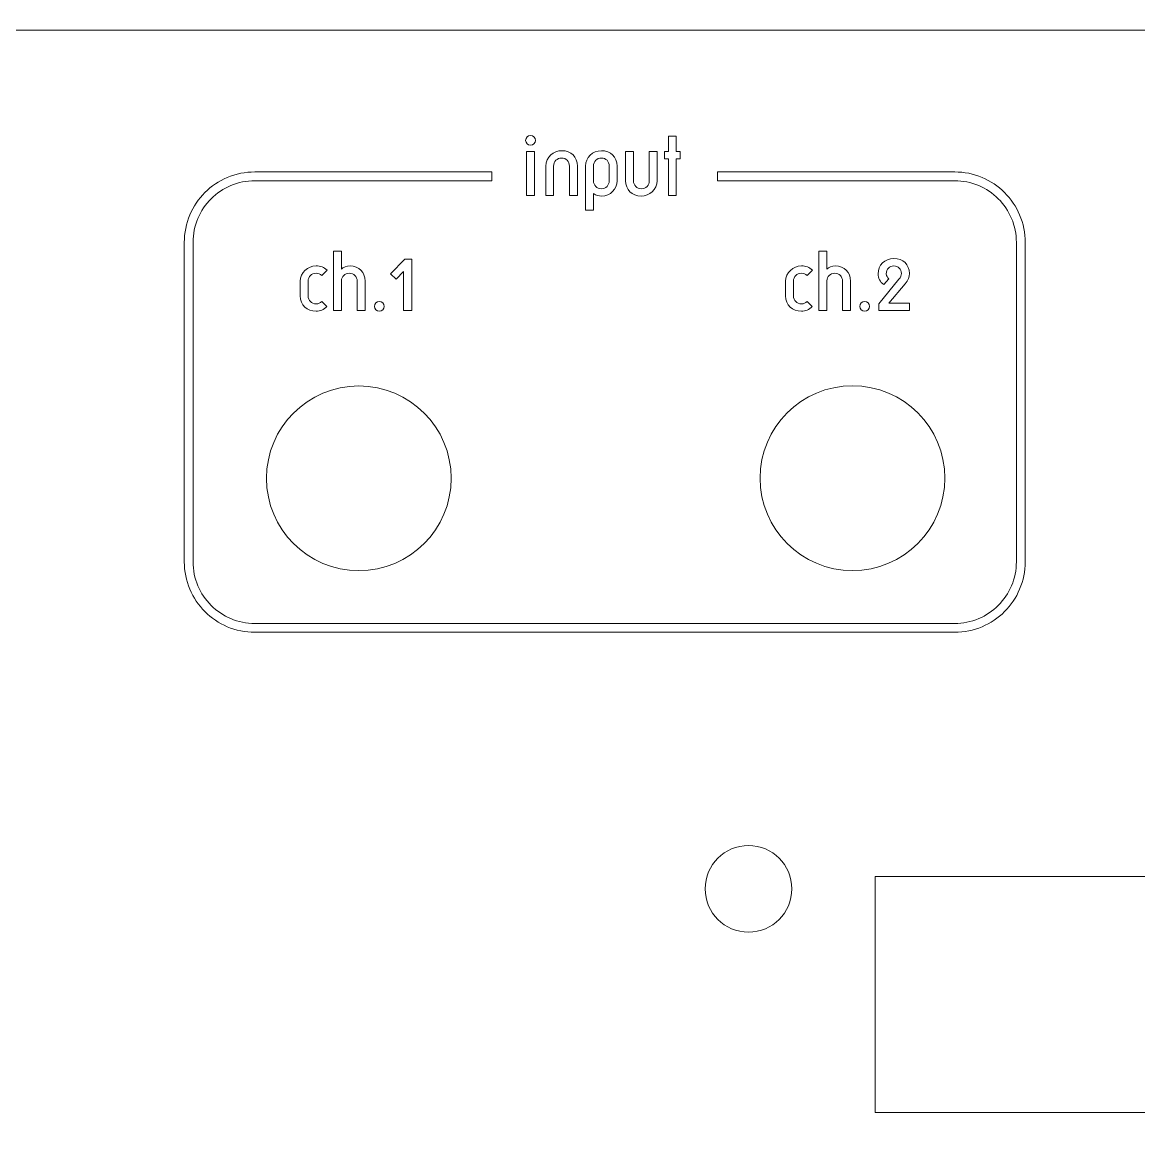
# Model space of a CAD drawing. Extents: x 246 to 922, y -755 to -114.
# Drawn here: x 480.6 to 670.6, y -306.8 to -114.2 of the extents above; entities that cross this region are included whole.
import ezdxf

# ---------------------------------------------------------------- set-up
doc = ezdxf.new("R2010")
doc.units = 0
doc.header["$MEASUREMENT"] = 0
doc.layers.add('laser_marking', color=7, linetype='Continuous', lineweight=0)
doc.layers.add('レイヤー 1', color=7, linetype='Continuous', lineweight=0)

# ---------------------------------------------------------------- blocks, each defined once
blk = doc.blocks.new('Block_1')
at = {"layer": 'レイヤー 1', "color": 7, "lineweight": 9}
blk.add_lwpolyline([(740.91, -259.64), (740.91, -299.83), (625.73, -299.83), (625.73, -259.64)], close=True, dxfattribs=at)
blk.add_circle((604.19, -261.71), 7.38, dxfattribs=at)
blk = doc.blocks.new('Block_0')
at = {"layer": 'レイヤー 1', "color": 7, "lineweight": 9}
for centre, radius in [((537.85, -191.8), 15.72), ((621.89, -191.78), 15.73)]:
    blk.add_circle(centre, radius, dxfattribs=at)
blk.add_open_spline([(849.48, -597.41), (849.48, -597.41), (849.48, -755.49), (849.48, -755.49), (849.48, -755.49), (904.59, -755.39), (904.59, -755.39), (914.29, -755.37), (921.42, -747.83), (922.35, -738.23), (922.35, -738.23), (922.34, -133.16), (922.34, -133.16), (922.34, -123.34), (914.29, -115.5), (904.51, -115.5), (904.51, -115.5), (267.97, -115.51), (267.97, -115.51), (256.03, -114.2), (246.53, -120.93), (245.64, -133.07), (245.64, -133.07), (245.64, -736.62), (245.64, -736.62), (245.58, -746.71), (252.91, -755.3), (263.02, -755.32), (263.02, -755.32), (317.8, -755.47), (317.8, -755.47), (317.8, -755.47), (317.84, -597.12), (317.84, -597.12), (317.84, -597.12), (373.61, -541.72), (373.61, -541.72), (373.61, -541.72), (793.57, -542.25), (793.57, -542.25), (793.57, -542.25), (849.48, -597.41), (849.48, -597.41)], degree=3, knots=[0, 0, 0, 0, 1, 1, 1, 2, 2, 2, 3, 3, 3, 4, 4, 4, 5, 5, 5, 6, 6, 6, 7, 7, 7, 8, 8, 8, 9, 9, 9, 10, 10, 10, 11, 11, 11, 12, 12, 12, 13, 13, 13, 14, 14, 14, 14], dxfattribs=at)
at = {"layer": 'レイヤー 1'}
blk.add_blockref('Block_1', (0, 0), dxfattribs=at)
blk = doc.blocks.new('Block_33')
at = {"layer": 'laser_marking'}
for points, knots in [([(534.89, -153.13), (534.89, -153.13), (534.89, -156.18), (534.89, -156.18), (535.17, -155.84), (535.75, -155.63), (536.37, -155.63), (537.86, -155.63), (538.92, -156.68), (538.92, -158.24), (538.92, -158.24), (538.92, -163.23), (538.92, -163.23), (538.92, -163.23), (537.57, -163.23), (537.57, -163.23), (537.57, -163.23), (537.57, -158.24), (537.57, -158.24), (537.57, -157.45), (537.02, -156.88), (536.23, -156.88), (535.49, -156.88), (534.93, -157.43), (534.89, -158.17), (534.89, -158.17), (534.89, -163.23), (534.89, -163.23), (534.89, -163.23), (533.54, -163.23), (533.54, -163.23), (533.54, -163.23), (533.54, -153.13), (533.54, -153.13), (533.54, -153.13), (534.89, -153.13), (534.89, -153.13)], [0, 0, 0, 0, 1, 1, 1, 2, 2, 2, 3, 3, 3, 4, 4, 4, 5, 5, 5, 6, 6, 6, 7, 7, 7, 8, 8, 8, 9, 9, 9, 10, 10, 10, 11, 11, 11, 12, 12, 12, 12]), ([(527.88, -160.74), (527.88, -160.74), (527.88, -158.24), (527.88, -158.24), (527.88, -156.8), (529.13, -155.63), (530.57, -155.63), (531.31, -155.63), (531.91, -155.84), (532.44, -156.37), (532.44, -156.37), (531.55, -157.26), (531.55, -157.26), (531.29, -157.02), (530.95, -156.88), (530.57, -156.88), (529.8, -156.88), (529.22, -157.45), (529.22, -158.24), (529.22, -158.24), (529.22, -160.74), (529.22, -160.74), (529.22, -161.5), (529.8, -162.1), (530.57, -162.1), (530.95, -162.1), (531.29, -161.94), (531.55, -161.7), (531.55, -161.7), (532.41, -162.56), (532.41, -162.56), (531.93, -163.06), (531.26, -163.35), (530.57, -163.35), (529.01, -163.35), (527.9, -162.3), (527.88, -160.74)], [0, 0, 0, 0, 1, 1, 1, 2, 2, 2, 3, 3, 3, 4, 4, 4, 5, 5, 5, 6, 6, 6, 7, 7, 7, 8, 8, 8, 9, 9, 9, 10, 10, 10, 11, 11, 11, 12, 12, 12, 12]), ([(544.22, -157.88), (544.22, -157.88), (543.26, -156.97), (543.26, -156.97), (543.26, -156.97), (545.66, -154.5), (545.66, -154.5), (545.66, -154.5), (546.86, -154.5), (546.86, -154.5), (546.86, -154.5), (546.86, -163.23), (546.86, -163.23), (546.86, -163.23), (545.47, -163.23), (545.47, -163.23), (545.47, -163.23), (545.47, -156.56), (545.47, -156.56), (545.47, -156.56), (544.22, -157.88), (544.22, -157.88)], [0, 0, 0, 0, 1, 1, 1, 2, 2, 2, 3, 3, 3, 4, 4, 4, 5, 5, 5, 6, 6, 6, 7, 7, 7, 7]), ([(540.5, -162.52), (540.5, -162.07), (540.88, -161.7), (541.33, -161.7), (541.79, -161.7), (542.16, -162.07), (542.16, -162.52), (542.16, -162.98), (541.79, -163.35), (541.33, -163.35), (540.88, -163.35), (540.5, -162.98), (540.5, -162.52)], [0, 0, 0, 0, 1, 1, 1, 2, 2, 2, 3, 3, 3, 4, 4, 4, 4])]:
    blk.add_open_spline(points, degree=3, knots=knots, dxfattribs=at)
blk = doc.blocks.new('Block_34')
at = {"layer": 'laser_marking'}
for points, knots in [([(617.52, -153.13), (617.52, -153.13), (617.52, -156.18), (617.52, -156.18), (617.81, -155.84), (618.38, -155.63), (619, -155.63), (620.49, -155.63), (621.55, -156.68), (621.55, -158.24), (621.55, -158.24), (621.55, -163.23), (621.55, -163.23), (621.55, -163.23), (620.2, -163.23), (620.2, -163.23), (620.2, -163.23), (620.2, -158.24), (620.2, -158.24), (620.2, -157.45), (619.65, -156.88), (618.86, -156.88), (618.12, -156.88), (617.57, -157.43), (617.52, -158.17), (617.52, -158.17), (617.52, -163.23), (617.52, -163.23), (617.52, -163.23), (616.17, -163.23), (616.17, -163.23), (616.17, -163.23), (616.17, -153.13), (616.17, -153.13), (616.17, -153.13), (617.52, -153.13), (617.52, -153.13)], [0, 0, 0, 0, 1, 1, 1, 2, 2, 2, 3, 3, 3, 4, 4, 4, 5, 5, 5, 6, 6, 6, 7, 7, 7, 8, 8, 8, 9, 9, 9, 10, 10, 10, 11, 11, 11, 12, 12, 12, 12]), ([(610.51, -160.74), (610.51, -160.74), (610.51, -158.24), (610.51, -158.24), (610.51, -156.8), (611.76, -155.63), (613.2, -155.63), (613.94, -155.63), (614.54, -155.84), (615.07, -156.37), (615.07, -156.37), (614.18, -157.26), (614.18, -157.26), (613.92, -157.02), (613.58, -156.88), (613.2, -156.88), (612.43, -156.88), (611.85, -157.45), (611.85, -158.24), (611.85, -158.24), (611.85, -160.74), (611.85, -160.74), (611.85, -161.5), (612.43, -162.1), (613.2, -162.1), (613.58, -162.1), (613.92, -161.94), (614.18, -161.7), (614.18, -161.7), (615.04, -162.56), (615.04, -162.56), (614.56, -163.06), (613.89, -163.35), (613.2, -163.35), (611.64, -163.35), (610.53, -162.3), (610.51, -160.74)], [0, 0, 0, 0, 1, 1, 1, 2, 2, 2, 3, 3, 3, 4, 4, 4, 5, 5, 5, 6, 6, 6, 7, 7, 7, 8, 8, 8, 9, 9, 9, 10, 10, 10, 11, 11, 11, 12, 12, 12, 12]), ([(629.8, -157.91), (630.09, -157.55), (630.21, -157.24), (630.21, -156.92), (630.21, -156.16), (629.66, -155.63), (628.92, -155.63), (628.17, -155.63), (627.65, -156.16), (627.65, -157), (627.65, -157.33), (627.84, -157.6), (628.08, -157.81), (628.08, -157.81), (627.21, -158.82), (627.21, -158.82), (626.59, -158.36), (626.25, -157.69), (626.25, -157), (626.25, -155.48), (627.36, -154.38), (628.92, -154.38), (630.48, -154.38), (631.58, -155.39), (631.58, -156.92), (631.58, -157.5), (631.36, -158.1), (630.86, -158.7), (630.86, -158.7), (628.1, -161.98), (628.1, -161.98), (628.1, -161.98), (631.58, -161.98), (631.58, -161.98), (631.58, -161.98), (631.58, -163.23), (631.58, -163.23), (631.58, -163.23), (626.35, -163.23), (626.35, -163.23), (626.35, -163.23), (626.35, -162.1), (626.35, -162.1), (626.35, -162.1), (629.8, -157.91), (629.8, -157.91)], [0, 0, 0, 0, 1, 1, 1, 2, 2, 2, 3, 3, 3, 4, 4, 4, 5, 5, 5, 6, 6, 6, 7, 7, 7, 8, 8, 8, 9, 9, 9, 10, 10, 10, 11, 11, 11, 12, 12, 12, 13, 13, 13, 14, 14, 14, 15, 15, 15, 15]), ([(623.13, -162.52), (623.13, -162.07), (623.51, -161.7), (623.96, -161.7), (624.42, -161.7), (624.79, -162.07), (624.79, -162.52), (624.79, -162.98), (624.42, -163.35), (623.96, -163.35), (623.51, -163.35), (623.13, -162.98), (623.13, -162.52)], [0, 0, 0, 0, 1, 1, 1, 2, 2, 2, 3, 3, 3, 4, 4, 4, 4])]:
    blk.add_open_spline(points, degree=3, knots=knots, dxfattribs=at)
blk = doc.blocks.new('Block_37')
at = {"layer": 'laser_marking'}
for points, knots in [([(566.25, -134.25), (566.25, -133.79), (566.62, -133.42), (567.08, -133.42), (567.53, -133.42), (567.91, -133.79), (567.91, -134.25), (567.91, -134.71), (567.53, -135.08), (567.08, -135.08), (566.62, -135.08), (566.25, -134.71), (566.25, -134.25)], [0, 0, 0, 0, 1, 1, 1, 2, 2, 2, 3, 3, 3, 4, 4, 4, 4]), ([(589.89, -137.38), (589.89, -137.38), (589.89, -136.13), (589.89, -136.13), (589.89, -136.13), (590.56, -136.13), (590.56, -136.13), (590.56, -136.13), (590.56, -133.52), (590.56, -133.52), (590.56, -133.52), (591.9, -133.52), (591.9, -133.52), (591.9, -133.52), (591.9, -136.13), (591.9, -136.13), (591.9, -136.13), (592.58, -136.13), (592.58, -136.13), (592.58, -136.13), (592.58, -137.38), (592.58, -137.38), (592.58, -137.38), (591.9, -137.38), (591.9, -137.38), (591.9, -137.38), (591.9, -143.62), (591.9, -143.62), (591.9, -143.62), (590.56, -143.62), (590.56, -143.62), (590.56, -143.62), (590.56, -137.38), (590.56, -137.38), (590.56, -137.38), (589.89, -137.38), (589.89, -137.38)], [0, 0, 0, 0, 1, 1, 1, 2, 2, 2, 3, 3, 3, 4, 4, 4, 5, 5, 5, 6, 6, 6, 7, 7, 7, 8, 8, 8, 9, 9, 9, 10, 10, 10, 11, 11, 11, 12, 12, 12, 12]), ([(567.73, -136.13), (567.73, -136.13), (567.74, -143.62), (567.74, -143.62), (567.74, -143.62), (566.39, -143.62), (566.39, -143.62), (566.39, -143.62), (566.38, -136.13), (566.38, -136.13), (566.38, -136.13), (567.73, -136.13), (567.73, -136.13)], [0, 0, 0, 0, 1, 1, 1, 2, 2, 2, 3, 3, 3, 4, 4, 4, 4]), ([(572.42, -136.01), (573.98, -136.01), (575.05, -137.07), (575.05, -138.63), (575.05, -138.63), (575.05, -143.62), (575.05, -143.62), (575.05, -143.62), (573.71, -143.62), (573.71, -143.62), (573.71, -143.62), (573.71, -138.63), (573.71, -138.63), (573.71, -137.84), (573.16, -137.26), (572.37, -137.26), (571.6, -137.26), (571.02, -137.84), (571.02, -138.63), (571.02, -138.63), (571.02, -143.62), (571.02, -143.62), (571.02, -143.62), (569.68, -143.62), (569.68, -143.62), (569.68, -143.62), (569.68, -138.63), (569.68, -138.63), (569.68, -137.07), (571.02, -136.01), (572.42, -136.01)], [0, 0, 0, 0, 1, 1, 1, 2, 2, 2, 3, 3, 3, 4, 4, 4, 5, 5, 5, 6, 6, 6, 7, 7, 7, 8, 8, 8, 9, 9, 9, 10, 10, 10, 10]), ([(579.14, -136.01), (580.7, -136.01), (581.82, -137.07), (581.82, -138.63), (581.82, -138.63), (581.82, -141.12), (581.82, -141.12), (581.82, -142.56), (580.65, -143.74), (579.21, -143.74), (578.7, -143.74), (578.25, -143.62), (577.79, -143.3), (577.79, -143.3), (577.79, -146.11), (577.79, -146.11), (577.79, -146.11), (576.45, -146.11), (576.45, -146.11), (576.45, -146.11), (576.45, -138.63), (576.45, -138.63), (576.45, -137.19), (577.7, -136.01), (579.14, -136.01)], [0, 0, 0, 0, 1, 1, 1, 2, 2, 2, 3, 3, 3, 4, 4, 4, 5, 5, 5, 6, 6, 6, 7, 7, 7, 8, 8, 8, 8]), ([(583.27, -141.12), (583.27, -141.12), (583.27, -136.13), (583.27, -136.13), (583.27, -136.13), (584.61, -136.13), (584.61, -136.13), (584.61, -136.13), (584.61, -141.12), (584.61, -141.12), (584.61, -141.89), (585.18, -142.49), (585.95, -142.49), (586.74, -142.49), (587.3, -141.89), (587.3, -141.12), (587.3, -141.12), (587.3, -136.13), (587.3, -136.13), (587.3, -136.13), (588.64, -136.13), (588.64, -136.13), (588.64, -136.13), (588.64, -141.12), (588.64, -141.12), (588.64, -142.68), (587.3, -143.74), (585.93, -143.74), (584.37, -143.74), (583.27, -142.68), (583.27, -141.12)], [0, 0, 0, 0, 1, 1, 1, 2, 2, 2, 3, 3, 3, 4, 4, 4, 5, 5, 5, 6, 6, 6, 7, 7, 7, 8, 8, 8, 9, 9, 9, 10, 10, 10, 10]), ([(580.48, -141.12), (580.48, -141.12), (580.48, -138.63), (580.48, -138.63), (580.48, -137.84), (579.93, -137.26), (579.14, -137.26), (578.37, -137.26), (577.79, -137.84), (577.79, -138.63), (577.79, -138.63), (577.79, -141.12), (577.79, -141.12), (577.79, -141.89), (578.37, -142.49), (579.14, -142.49), (579.93, -142.49), (580.48, -141.89), (580.48, -141.12)], [0, 0, 0, 0, 1, 1, 1, 2, 2, 2, 3, 3, 3, 4, 4, 4, 5, 5, 5, 6, 6, 6, 6])]:
    blk.add_open_spline(points, degree=3, knots=knots, dxfattribs=at)

msp = doc.modelspace()

# ---------------------------------------------------------------- linework, layer by layer
at = {"layer": 'laser_marking'}
msp.add_open_spline([(639.29, -218.02), (639.29, -218.02), (520.14, -218.02), (520.14, -218.02), (518.52, -218.02), (516.94, -217.7), (515.46, -217.08), (514.04, -216.47), (512.75, -215.61), (511.65, -214.51), (510.55, -213.4), (509.68, -212.12), (509.08, -210.69), (508.45, -209.21), (508.14, -207.64), (508.14, -206.02), (508.14, -206.02), (508.14, -151.63), (508.14, -151.63), (508.14, -150.01), (508.45, -148.44), (509.08, -146.96), (509.68, -145.53), (510.55, -144.24), (511.65, -143.14), (512.75, -142.04), (514.04, -141.17), (515.46, -140.57), (516.94, -139.94), (518.52, -139.63), (520.14, -139.63), (520.14, -139.63), (560.48, -139.63), (560.48, -139.63), (560.48, -139.63), (560.48, -141.13), (560.48, -141.13), (560.48, -141.13), (520.14, -141.13), (520.14, -141.13), (518.72, -141.13), (517.34, -141.4), (516.05, -141.95), (514.8, -142.48), (513.68, -143.24), (512.71, -144.2), (511.75, -145.17), (510.99, -146.29), (510.46, -147.54), (509.91, -148.83), (509.64, -150.21), (509.64, -151.63), (509.64, -151.63), (509.64, -206.02), (509.64, -206.02), (509.64, -207.44), (509.91, -208.81), (510.46, -210.11), (510.99, -211.36), (511.75, -212.48), (512.71, -213.45), (513.68, -214.41), (514.8, -215.17), (516.05, -215.7), (517.34, -216.24), (518.72, -216.52), (520.14, -216.52), (520.14, -216.52), (639.29, -216.52), (639.29, -216.52), (640.71, -216.52), (642.09, -216.24), (643.38, -215.7), (644.63, -215.17), (645.75, -214.41), (646.72, -213.45), (647.68, -212.48), (648.44, -211.36), (648.97, -210.11), (649.52, -208.81), (649.79, -207.44), (649.79, -206.02), (649.79, -206.02), (649.79, -151.63), (649.79, -151.63), (649.79, -150.21), (649.52, -148.83), (648.97, -147.54), (648.44, -146.29), (647.68, -145.17), (646.72, -144.2), (645.75, -143.24), (644.63, -142.48), (643.38, -141.95), (642.09, -141.4), (640.71, -141.13), (639.29, -141.13), (639.29, -141.13), (598.94, -141.13), (598.94, -141.13), (598.94, -141.13), (598.94, -139.63), (598.94, -139.63), (598.94, -139.63), (639.29, -139.63), (639.29, -139.63), (640.91, -139.63), (642.48, -139.94), (643.96, -140.57), (645.39, -141.17), (646.68, -142.04), (647.78, -143.14), (648.88, -144.24), (649.75, -145.53), (650.35, -146.96), (650.98, -148.44), (651.29, -150.01), (651.29, -151.63), (651.29, -151.63), (651.29, -206.02), (651.29, -206.02), (651.29, -207.64), (650.98, -209.21), (650.35, -210.69), (649.75, -212.12), (648.88, -213.41), (647.78, -214.51), (646.68, -215.61), (645.39, -216.47), (643.96, -217.08), (642.48, -217.7), (640.91, -218.02), (639.29, -218.02)], degree=3, knots=[0, 0, 0, 0, 1, 1, 1, 2, 2, 2, 3, 3, 3, 4, 4, 4, 5, 5, 5, 6, 6, 6, 7, 7, 7, 8, 8, 8, 9, 9, 9, 10, 10, 10, 11, 11, 11, 12, 12, 12, 13, 13, 13, 14, 14, 14, 15, 15, 15, 16, 16, 16, 17, 17, 17, 18, 18, 18, 19, 19, 19, 20, 20, 20, 21, 21, 21, 22, 22, 22, 23, 23, 23, 24, 24, 24, 25, 25, 25, 26, 26, 26, 27, 27, 27, 28, 28, 28, 29, 29, 29, 30, 30, 30, 31, 31, 31, 32, 32, 32, 33, 33, 33, 34, 34, 34, 35, 35, 35, 36, 36, 36, 37, 37, 37, 38, 38, 38, 39, 39, 39, 40, 40, 40, 41, 41, 41, 42, 42, 42, 43, 43, 43, 44, 44, 44, 44], dxfattribs=at)

# ---------------------------------------------------------------- block references
for name in ['Block_37', 'Block_33', 'Block_34']:
    msp.add_blockref(name, (0, 0), dxfattribs=at)
at = {"layer": 'レイヤー 1'}
msp.add_blockref('Block_0', (0, 0), dxfattribs=at)

doc.saveas('drawing.dxf')
